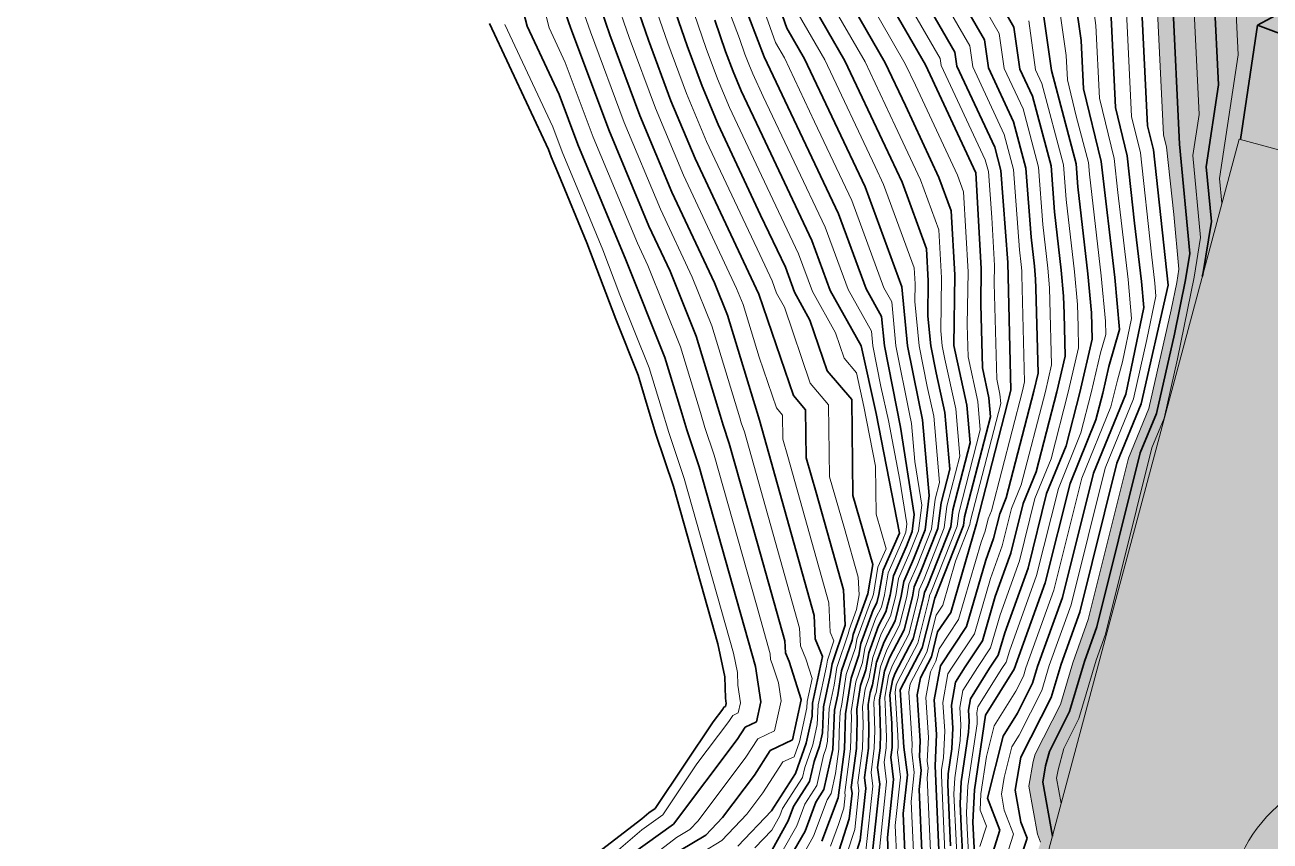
# Model space of a CAD drawing. Header units: millimetres. Extents: x -859836 to 307983, y -308065 to 649894.
# Drawn here: x -159393 to -46327, y 401735 to 475826 of the extents above; entities that cross this region are included whole.
import ezdxf

# ---------------------------------------------------------------- set-up
doc = ezdxf.new("R2010")
doc.units = ezdxf.units.MM
for name, color, linetype, lineweight in [('A-ANNO-NOTE', 131, 'Continuous', 9), ('A-DETL-GENF', 92, 'Continuous', 9), ('A-DETL-MBND', 5, 'Continuous', 9), ('A-DETL-THIN', 151, 'Continuous', 9), ('C-TOPO', 7, 'Continuous', 9), ('C-TOPO-MAJR', 7, 'Continuous', 35), ('C-TOPO-MINR', 7, 'Continuous', 9)]:
    doc.layers.add(name, color=color, linetype=linetype, lineweight=lineweight)

# ---------------------------------------------------------------- blocks, each defined once
blk = doc.blocks.new('tag ten be - tag ten be-1821118-BỐ TRÍ BÈ PIN PA2')
at = {"layer": 'A-ANNO-NOTE'}
for start, end in [(360, 180), (180, 360)]:
    blk.add_arc((0, 0), 4, start, end, dxfattribs=at)

msp = doc.modelspace()

# ---------------------------------------------------------------- hatches: boundary and pattern name
at = {"layer": 'A-DETL-GENF'}
msp.add_hatch(color=8, dxfattribs=at).paths.add_polyline_path([(-19570, 300160), (19771, 446981), (-49147, 465447), (-77617, 359195), (-96189, 364172), (-101365, 344853), (-117849, 349270), (-123543, 328019), (-20466, 300400)])
at = {"layer": 'A-DETL-MBND', "transparency": 33554585}
h = msp.add_hatch(color=1, dxfattribs=at)
h.paths.add_polyline_path([(-759872, -147838), (-751409, -147225), (-749609, -147143), (-733854, -145290), (-730653, -145570), (-721745, -145172), (-720814, -144887), (-719370, -144842), (-700946, -141995), (-695529, -141498), (-691142, -140868), (-678862, -139709), (-676064, -138561), (-673339, -137902), (-666588, -136592), (-665513, -135889), (-664558, -135218), (-662197, -133772), (-661519, -132852), (-659949, -130928), (-651084, -125443), (-650822, -125228), (-650213, -124939), (-646382, -122722), (-642214, -121295), (-640352, -120839), (-632919, -116639), (-632407, -116545), (-631232, -115977), (-624031, -110102), (-618435, -105784), (-615716, -103869), (-610671, -99638), (-609303, -97431), (-608187, -95168), (-606545, -92038), (-605546, -89814), (-602862, -83094), (-597357, -72506), (-595184, -69076), (-591888, -62294), (-588957, -58521), (-588686, -57663), (-586782, -51788), (-586421, -50671), (-585891, -49261), (-584837, -42142), (-583168, -34750), (-583236, -29503), (-581474, -24626), (-579291, -20446), (-577288, -10529), (-577844, -8379), (-576716, -5129), (-576923, -622), (-576761, 3433), (-577514, 8400), (-584433, 17478), (-591451, 26894), (-592059, 27631), (-594253, 29365), (-596698, 31520), (-606682, 39522), (-614114, 48456), (-617877, 53657), (-619367, 54812), (-621388, 57245), (-626371, 64609), (-630225, 76139), (-631882, 80641), (-631321, 82021), (-631047, 88615), (-629216, 99080), (-628971, 99848), (-627656, 101469), (-625202, 104951), (-622310, 108328), (-621916, 108853), (-618287, 112790), (-616954, 119597), (-611965, 123985), (-607391, 123672), (-603528, 125761), (-599346, 128280), (-596175, 130112), (-593901, 131920), (-587341, 139484), (-579017, 149394), (-573792, 168423), (-559581, 167597), (-555765, 171191), (-554261, 171958), (-551262, 173126), (-545079, 176205), (-536568, 178750), (-529133, 181370), (-526344, 189128), (-597518, 189128), (-597518, 207194), (-600686, 199575), (-609478, 188948), (-615919, 179175), (-616544, 177848), (-622914, 167950), (-630994, 157392), (-633191, 154309), (-645163, 133248), (-651286, 125168), (-651764, 119294), (-657364, 118029), (-668886, 104497), (-672322, 98230), (-678809, 91777), (-686744, 84898), (-689449, 82017), (-695207, 77404), (-695380, 71893), (-694273, 69271), (-689492, 45636), (-683652, 33844), (-677737, 19772), (-662028, -2904), (-651984, -24980), (-650691, -30222), (-651908, -42347), (-653635, -63919), (-656698, -68818), (-662024, -76036), (-666896, -86650), (-667567, -88913), (-681751, -105555), (-682213, -106748), (-682594, -107406), (-685917, -108622), (-692036, -110612), (-701719, -112727), (-713390, -117126), (-713858, -117303), (-715899, -118114), (-726309, -122425), (-732752, -123814), (-746954, -124818), (-750353, -125277), (-753407, -127865), (-764669, -132928), (-770641, -133394), (-784358, -129387), (-766211, -147534), (-765162, -147452), (-761763, -147700)])
h.paths.add_polyline_path([(-165073, -63985), (-152433, -63128), (-147212, -62558), (-145468, -61769), (-136004, -54982), (-133768, -53767), (-129949, -51511), (-119584, -45141), (-108212, -38110), (-106147, -37513), (-103534, -36430), (-95440, -33679), (-85435, -28121), (-81217, -27620), (-70310, -23490), (-69569, -23057), (-66354, -22120), (-63531, -20738), (-60354, -18737), (-51173, -14112), (-47726, -11549), (-46080, -8030), (-42098, 1247), (-71582, -3952), (-102491, 171344), (-31433, 183873), (-10665, 66090), (-8344, 71188), (-5480, 80840), (-4976, 82926), (-4345, 84088), (-2338, 91567), (-1942, 95428), (-648, 97607), (-1071, 98220), (-2510, 100800), (-3468, 101999), (-4531, 105589), (-4872, 106391), (-4883, 106838), (-4266, 108209), (-3836, 109670), (-3397, 110774), (-3406, 111243), (-3028, 112006), (-3263, 112804), (-5003, 115819), (-4795, 118868), (-5263, 125250), (-6517, 126820), (-6835, 127207), (-7506, 127369), (-7948, 127596), (-9992, 128520), (-10488, 129121), (-11669, 131806), (-11797, 132101), (-12046, 133135), (-12559, 133970), (-14267, 135969), (-16205, 140122), (-18451, 143457), (-18982, 145256), (-19057, 146525), (-18964, 150253), (-18988, 154876), (-19576, 155921), (-19786, 160906), (-20496, 162914), (-20826, 165369), (-20799, 166915), (-20107, 172970), (-19517, 173820), (-19312, 174558), (-18670, 176101), (-17060, 179067), (-15517, 180705), (-13911, 185702), (-4262, 188301), (-1645, 188923), (-105, 188210), (8503, 183584), (10926, 183912), (12005, 184043), (13640, 184361), (15131, 185109), (17172, 186245), (21649, 186967), (26966, 189922), (27822, 190382), (28403, 191056), (32119, 193617), (35169, 195832), (37685, 197143), (44902, 200225), (45756, 200160), (48502, 199127), (50290, 198574), (51191, 198365), (51921, 198324), (52221, 198344), (54759, 197846), (56032, 196790), (56464, 196469), (57692, 196367), (59108, 196361), (60941, 197154), (66233, 199839), (70130, 201192), (73048, 200979), (76924, 206128), (82127, 208080), (85344, 208780), (86075, 208372), (88573, 207914), (89729, 206890), (91276, 205317), (93776, 203937), (94137, 202344), (94391, 199786), (122336, 197831), (121797, 189716), (125647, 199482), (126089, 201383), (126324, 204787), (126905, 208036), (127554, 210427), (128482, 214073), (128746, 220996), (128473, 222544), (126624, 223852), (126936, 229764), (121612, 232554), (119877, 233364), (114690, 236608), (111762, 238823), (110636, 246522), (110029, 247546), (108783, 253509), (107371, 255011), (105531, 255323), (97841, 258447), (94527, 260036), (90352, 264357), (89017, 265316), (86132, 267662), (83932, 268416), (81219, 269590), (78181, 270815), (77485, 271254), (76016, 271688), (70070, 272996), (65720, 273763), (60235, 273305), (58972, 273395), (52899, 270581), (50487, 269940), (48782, 269681), (44888, 271379), (44155, 271664), (36008, 276151), (32279, 278102), (30572, 279889), (26209, 282046), (25647, 282628), (25305, 282619), (16014, 287701), (12948, 288678), (12218, 290013), (5109, 293561), (1173, 293491), (996, 295848), (-846, 297677), (-3706, 301772), (-4254, 303671), (-5166, 310755), (-5514, 312595), (-5824, 313912), (-11263, 323566), (-11006, 329168), (-11128, 331667), (-19570, 300160), (-119951, 327057), (-119803, 323213), (-126677, 316885), (-131916, 309583), (-138039, 307127), (-139811, 306218), (-145009, 304770), (-152454, 299923), (-155529, 293631), (-156974, 291356), (-164244, 289138), (-169538, 285729), (-171473, 283227), (-175794, 279460), (-179077, 276921), (-181978, 270226), (-183799, 266060), (-186962, 261812), (-188195, 260364), (-189518, 257544), (-192219, 254304), (-192584, 253707), (-193666, 250905), (-195467, 243388), (-196196, 242827), (-194515, 241920), (-193117, 240272), (-191870, 238552), (-189445, 238099), (-187379, 238829), (-181196, 237496), (-175260, 234188), (-174712, 233864), (-173921, 232781), (-172965, 231563), (-172393, 230212), (-171401, 229395), (-170346, 228036), (-168731, 226171), (-166947, 224795), (-166149, 223746), (-163251, 221790), (-159390, 213002), (-157244, 207107), (-158125, 203750), (-158684, 200374), (-157805, 198095), (-156223, 195786), (-156238, 193540), (-155648, 190949), (-154491, 184489), (-154880, 182143), (-154447, 180199), (-153070, 178898), (-149834, 176505), (-139965, 171530), (-138126, 170600), (-129357, 164765), (-128806, 164582), (-125625, 162125), (-121962, 159155), (-118169, 147987), (-115529, 142356), (-110100, 136364), (-104170, 130983), (-102874, 130179), (-102493, 125049), (-102587, 124307), (-102565, 123298), (-101236, 116731), (-101075, 108354), (-100903, 103207), (-100752, 100763), (-102347, 94828), (-103663, 92538), (-105020, 75873), (-113779, 78871), (-115927, 80336), (-116767, 79773), (-118030, 78279), (-120019, 71407), (-121727, 70570), (-124911, 67739), (-132123, 62869), (-134503, 61669), (-142143, 63655), (-144511, 65162), (-146330, 66255), (-93930, -25754), (-156629, -61462), (-204703, 22951), (-203169, 15882), (-200858, 9097), (-201011, 7340), (-201672, 4283), (-201800, 3453), (-202205, -1962), (-203074, -4336), (-205085, -7779), (-205398, -8805), (-204303, -12916), (-199204, -23507), (-197559, -24806), (-188446, -36297), (-186232, -39786), (-180001, -45528), (-178692, -50309), (-178316, -54011), (-176500, -58311), (-174921, -60229), (-168457, -62865), (-166443, -63531)])
h.paths.add_polyline_path([(-36382, 9575), (-36325, 9655), (-34497, 11838), (-31400, 15158), (-30158, 17103), (-28972, 19503), (-28725, 20204), (-24454, 28194), (-23969, 29653), (-22045, 35862), (-19945, 43004), (-18884, 49386), (-18505, 51142), (-18308, 51427), (-16088, 53703), (-14034, 56286), (-13124, 58389), (-12183, 60477), (-11466, 63512), (-44854, 57625), (-36383, 9584)])
h.paths.add_polyline_path([(-209307, 23977), (-205832, 24933), (-214036, 39337), (-155029, 72942), (-156196, 75860), (-157267, 77483), (-160083, 79252), (-162327, 81007), (-168562, 82322), (-171974, 82266), (-174895, 81970), (-178745, 82443), (-179832, 82459), (-182806, 83026), (-187870, 82820), (-190987, 82764), (-196740, 84867), (-206215, 90085), (-217797, 93191), (-220523, 94762), (-239193, 68099), (-236586, 66371), (-231472, 54327), (-229323, 51595), (-228392, 47968), (-224245, 38986), (-223941, 37016), (-223700, 36083), (-223413, 35510), (-223235, 34196), (-219932, 30913), (-219720, 30002), (-218890, 29933), (-218583, 30355), (-217413, 29932), (-217322, 28983), (-216667, 27680), (-215596, 26462), (-211752, 24276), (-211629, 24261)])
h.paths.add_polyline_path([(-104493, 32511), (-108740, 34478), (-111033, 34745), (-118279, 38197), (-121109, 39560), (-122686, 40146), (-124886, 42576), (-127774, 45075), (-127284, 49019), (-127353, 51467), (-126249, 53628), (-124638, 56522), (-122874, 56919), (-121333, 61662), (-118149, 64493), (-116851, 64289), (-109895, 61749), (-101431, 62897), (-97222, 57624), (-96994, 51839), (-95461, 45135), (-95182, 39024), (-97809, 35660), (-102505, 32673), (-103546, 32588)])
h.paths.add_polyline_path([(113952, 54850), (115144, 57676), (119371, 59200), (123981, 58308), (134122, 70221), (135206, 75484), (130794, 79482), (129640, 81238), (129018, 81691), (127052, 82907), (123829, 87412), (118436, 89438), (114649, 87913), (114523, 86104), (79787, 88533), (80974, 86559), (82982, 83414), (85870, 80693), (86415, 79732), (87156, 79254), (93254, 77937), (101112, 77088), (101690, 76657), (110303, 71926), (111655, 70038), (112330, 66003), (112029, 63955), (112025, 61722), (110833, 58895), (111202, 55882), (113573, 54992)])
h.paths.add_polyline_path([(46473, 90893), (46450, 90966), (46450, 90942)])
h.paths.add_polyline_path([(114914, 91699), (116742, 96586), (117222, 99339), (116281, 100813), (115714, 103134), (115083, 94112)])
h.paths.add_polyline_path([(77815, 91772), (81254, 140961), (77947, 134003), (77391, 132850), (76263, 127858), (75504, 126378), (70686, 116776), (69491, 114040), (69325, 112455), (69905, 111212), (72496, 104740), (73767, 102718), (74214, 102059), (75304, 98529), (75680, 97769), (77652, 92229)])
h.paths.add_polyline_path([(-430559, 174792), (-396358, 223636), (-410299, 232491), (-417613, 235355), (-425156, 238606), (-444149, 250578), (-452510, 252436), (-452510, 191303), (-451929, 191053), (-450916, 184024), (-444554, 181215), (-442283, 180124), (-434174, 176436)])
h.paths.add_polyline_path([(-462933, 188895), (-462489, 189128), (-463513, 189128)])
h.paths.add_polyline_path([(20902, 189411), (-15527, 199172), (-17080, 193377), (-157146, 230908), (-144206, 279204), (-133097, 276228), (-125333, 305205), (85106, 248818), (77341, 219841), (66233, 222817), (60021, 199635), (26079, 208730), (21836, 192894)])
h.paths.add_polyline_path([(-305163, 308526), (-297168, 312758), (-330807, 321772), (-305961, 308938)])
h.paths.add_polyline_path([(-101365, 344853), (-99267, 352685), (-106132, 348019), (-107260, 346432), (-107015, 346367)])
h.paths.add_polyline_path([(-77617, 359195), (-72055, 379953), (-74944, 376393), (-78127, 372078), (-79002, 371144), (-83284, 366025), (-86114, 364172), (-90178, 362561), (-78095, 359323)])
h.paths.add_polyline_path([(-70949, 384081), (-49147, 465447), (10755, 449396), (10427, 451476), (10340, 452557), (9561, 454240), (5848, 461010), (3088, 465731), (3916, 466341), (3829, 466873), (4301, 472115), (5273, 480727), (5235, 481311), (1254, 490409), (398, 499801), (248, 500675), (1538, 508051), (2399, 515172), (5336, 526780), (6042, 528818), (11319, 535892), (14764, 542803), (21028, 556609), (22026, 559450), (25679, 567225), (23762, 595967), (26857, 602002), (42608, 602571), (44738, 607162), (48181, 613963), (49550, 615647), (53154, 622325), (47956, 649894), (47874, 649894), (42817, 647426), (40858, 646138), (35158, 640491), (29786, 634475), (27764, 633773), (23010, 631806), (12648, 627092), (6576, 623443), (5459, 622546), (3132, 622423), (937, 621697), (-3757, 621182), (-10336, 620725), (-17509, 618636), (-20466, 617651), (-26978, 615727), (-29360, 614862), (-36198, 612616), (23495, 596621), (-6839, 483415), (-62468, 498321), (-61154, 491830), (-59928, 489468), (-56843, 481884), (-56752, 481249), (-55996, 465839), (-55728, 464742), (-55062, 458604), (-54604, 453643), (-54849, 452204), (-55585, 448717), (-57347, 441004), (-59178, 436511), (-62836, 421846), (-64420, 417337), (-65373, 414138), (-67663, 409612), (-67833, 408961), (-68221, 406728), (-67446, 402371), (-67164, 401641), (-67454, 400728), (-68102, 398277), (-69211, 394395), (-69530, 393435), (-70271, 388744), (-70595, 386619)])
h.paths.add_polyline_path([(-72390, 518021), (-67541, 536118), (-118601, 549800), (-111350, 544573), (-102792, 541248), (-98322, 538930), (-89693, 534294), (-86179, 534292), (-80614, 527648), (-74938, 522052), (-72698, 518856)])
h.paths.add_polyline_path([(-136180, 559285), (-135118, 563249), (-136667, 559600)])
h.paths.add_polyline_path([(-54600, 584415), (-47886, 609472), (-50553, 609641), (-55313, 609698), (-62008, 606325), (-64948, 609251), (-80643, 608301), (-83770, 607896), (-87388, 606897), (-94432, 606828), (-97621, 607514), (-101540, 606576), (-111704, 601349), (-115028, 602044), (-116464, 600991), (-56960, 585047)])
h.paths.add_polyline_path([(-105893, 632098), (-77034, 642660), (-60117, 645580), (-52045, 639137), (-36907, 649894), (-98339, 649894), (-105228, 633665)])

# ---------------------------------------------------------------- linework, layer by layer
at = {"layer": 'A-DETL-THIN'}
for p, q in [((-49147, 465447), (-77617, 359195)), ((19771, 446981), (-49147, 465447))]:
    msp.add_line(p, q, dxfattribs=at)
at = {"layer": 'C-TOPO', "lineweight": 35}
for p, q in [((-111852, 464516), (-117211, 475959)), ((-111599, 463836), (-111852, 464516)), ((-110944, 462265), (-111599, 463836)), ((-108366, 456030), (-110944, 462265)), ((-105746, 449106), (-108366, 456030)), ((-103712, 444019), (-105746, 449106)), ((-102877, 441276), (-103712, 444019)), ((-102092, 438688), (-102877, 441276)), ((-100486, 433922), (-102092, 438688)), ((-96463, 419649), (-100486, 433922)), ((-95846, 416635), (-96463, 419649)), ((-95778, 414704), (-95846, 416635)), ((-96026, 413709), (-95918, 413878)), ((-95918, 413878), (-95766, 413948)), ((-95706, 414222), (-95778, 414704)), ((-95766, 413948), (-95706, 414222)), ((-96893, 412557), (-96026, 413709)), ((-102171, 404694), (-96893, 412557)), ((-108599, 399725), (-103378, 403743)), ((-103378, 403743), (-102738, 404288)), ((-102738, 404288), (-102171, 404694))]:
    msp.add_line(p, q, dxfattribs=at)
at = {"layer": 'C-TOPO-MAJR'}
for p, q in [((-47465, 475793), (-24581, 488169)), ((-97498, 486612), (-92262, 472923)), ((-105704, 482919), (-102774, 474431)), ((-84062, 483373), (-77618, 472206)), ((-115449, 482135), (-113801, 475717)), ((-112201, 482396), (-109809, 475509)), ((-79774, 481721), (-74941, 473345)), ((-55404, 482616), (-54540, 465005)), ((-92145, 480999), (-90212, 475536)), ((-86112, 480761), (-81279, 472385)), ((-101223, 479587), (-99270, 473928)), ((-75485, 480069), (-72263, 474485)), ((-58100, 479881), (-57451, 466673)), ((-107734, 479151), (-106279, 474933)), ((-71197, 478417), (-69586, 475625)), ((-51435, 479204), (-51002, 470399)), ((-88162, 478148), (-84940, 472565)), ((-64033, 478227), (-63491, 474412)), ((-60795, 477147), (-60363, 468341)), ((-96742, 476255), (-95766, 473426)), ((-66909, 476764), (-66186, 471677)), ((-113801, 475717), (-110888, 469498)), ((-109809, 475509), (-109789, 475433)), ((-109789, 475433), (-109754, 475359)), ((-109754, 475359), (-106376, 466290)), ((-106279, 474933), (-103554, 467617)), ((-90212, 475536), (-88601, 472744)), ((-69586, 475625), (-69044, 471810)), ((-47465, 475793), (-49018, 465412)), ((-12912, 462909), (-47465, 475793)), ((-102774, 474431), (-100731, 468943)), ((-99270, 473928), (-97908, 470270)), ((-72263, 474485), (-71902, 471942)), ((-63491, 474412), (-63275, 470009)), ((-95766, 473426), (-95085, 471597)), ((-92262, 472923), (-85515, 458684)), ((-88601, 472744), (-83102, 461116)), ((-74941, 473345), (-74760, 472074)), ((-95085, 471597), (-94357, 469852)), ((-84940, 472565), (-81274, 464813)), ((-81279, 472385), (-79446, 468509)), ((-77618, 472206), (-73047, 462406)), ((-74760, 472074), (-71332, 464724)), ((-71902, 471942), (-69616, 467042)), ((-69044, 471810), (-67901, 469360)), ((-66186, 471677), (-63946, 463224)), ((-51002, 470399), (-52120, 462931)), ((-110888, 469498), (-109199, 464963)), ((-97908, 470270), (-96451, 466780)), ((-94357, 469852), (-92426, 465745)), ((-67901, 469360), (-66221, 463019)), ((-63275, 470009), (-61670, 463428)), ((-100731, 468943), (-98546, 463708)), ((-79446, 468509), (-76398, 461976)), ((-60363, 468341), (-59294, 463954)), ((-103554, 467617), (-100641, 460636)), ((-69616, 467042), (-68496, 462815)), ((-106376, 466290), (-102735, 457564)), ((-96451, 466780), (-92591, 458567)), ((-57451, 466673), (-56917, 464479)), ((-109199, 464963), (-104830, 454492)), ((-92426, 465745), (-87929, 456252)), ((-81274, 464813), (-79750, 461546)), ((-71332, 464724), (-70771, 462611)), ((-54540, 465005), (-53623, 455089)), ((-98546, 463708), (-92756, 451389)), ((-59294, 463954), (-58628, 457816)), ((-56917, 464479), (-55585, 452204)), ((-70771, 462611), (-70152, 454257)), ((-68496, 462815), (-68032, 456550)), ((-66221, 463019), (-65911, 458843)), ((-63946, 463224), (-63791, 461135)), ((-61670, 463428), (-60440, 452889)), ((-52120, 462931), (-51661, 457973)), ((-79750, 461546), (-77527, 455493)), ((-76398, 461976), (-75287, 458950)), ((-73047, 462406), (-72556, 453702)), ((-100641, 460636), (-96781, 452423)), ((-83102, 461116), (-79767, 452036)), ((-63791, 461135), (-62868, 453231)), ((-92591, 458567), (-90342, 453820)), ((-85515, 458684), (-83014, 451874)), ((-75287, 458950), (-74960, 453147)), ((-65911, 458843), (-65296, 453573)), ((-51661, 457973), (-52450, 453163)), ((-102735, 457564), (-100805, 453458)), ((-58628, 457816), (-58013, 452546)), ((-87929, 456252), (-86262, 451712)), ((-68032, 456550), (-67724, 453915)), ((-77527, 455493), (-77364, 452592)), ((-53623, 455089), (-54017, 452684)), ((-104830, 454492), (-101293, 445646)), ((-100805, 453458), (-98447, 447560)), ((-90342, 453820), (-89509, 451551)), ((-72556, 453702), (-72597, 450484)), ((-70152, 454257), (-69859, 442654)), ((-67724, 453915), (-67616, 452734)), ((-65296, 453573), (-65081, 451211)), ((-96781, 452423), (-95602, 449474)), ((-77364, 452592), (-77405, 449374)), ((-74960, 453147), (-75042, 446711)), ((-67616, 452734), (-67596, 451934)), ((-62868, 453231), (-62545, 449688)), ((-60440, 452889), (-60009, 448165)), ((-58013, 452546), (-57797, 450185)), ((-54017, 452684), (-55011, 447740)), ((-52450, 453163), (-52485, 452990)), ((-92756, 451389), (-89616, 442184)), ((-89509, 451551), (-88105, 449037)), ((-86262, 451712), (-83453, 446686)), ((-83014, 451874), (-81610, 449361)), ((-79767, 452036), (-79248, 446698)), ((-67596, 451934), (-67401, 444198)), ((-65081, 451211), (-65040, 449610)), ((-55585, 452204), (-58043, 441443)), ((-72597, 450484), (-72451, 444682)), ((-57797, 450185), (-59436, 442320)), ((-95602, 449474), (-92697, 439933)), ((-88105, 449037), (-86535, 444435)), ((-81610, 449361), (-81351, 446692)), ((-77405, 449374), (-77145, 446704)), ((-65040, 449610), (-64942, 445742)), ((-62545, 449688), (-62484, 447287)), ((-60009, 448165), (-60960, 444803)), ((-55011, 447740), (-56650, 440565)), ((-98447, 447560), (-96269, 440404)), ((-83453, 446686), (-82099, 440561)), ((-81351, 446692), (-79879, 439298)), ((-79248, 446698), (-78267, 441769)), ((-77145, 446704), (-76654, 444240)), ((-75042, 446711), (-73867, 441311)), ((-62484, 447287), (-63605, 442453)), ((-101293, 445646), (-99841, 440875)), ((-64942, 445742), (-65690, 442520)), ((-86535, 444435), (-84319, 441823)), ((-72451, 444682), (-71863, 441982)), ((-60960, 444803), (-61521, 442387)), ((-76654, 444240), (-75871, 440640)), ((-67401, 444198), (-67775, 442587)), ((-89616, 442184), (-88508, 440878)), ((-69859, 442654), (-72994, 430532)), ((-67775, 442587), (-70282, 432890)), ((-65690, 442520), (-67571, 435247)), ((-63605, 442453), (-64859, 437605)), ((-59436, 442320), (-62367, 435131)), ((-61521, 442387), (-62148, 439962)), ((-84319, 441823), (-84226, 433109)), ((-78267, 441769), (-77875, 439969)), ((-73867, 441311), (-73567, 437873)), ((-71863, 441982), (-71713, 440263)), ((-58043, 441443), (-60241, 436051)), ((-99841, 440875), (-99290, 439059)), ((-96269, 440404), (-95993, 439496)), ((-92697, 439933), (-87727, 422220)), ((-88508, 440878), (-88461, 436521)), ((-82099, 440561), (-79990, 429697)), ((-77875, 439969), (-77276, 433092)), ((-75871, 440640), (-75422, 435483)), ((-71713, 440263), (-74065, 431172)), ((-62148, 439962), (-64492, 434211)), ((-56650, 440565), (-58116, 436971)), ((-99290, 439059), (-98163, 435715)), ((-95993, 439496), (-95430, 437824)), ((-79879, 439298), (-78633, 431395)), ((-95430, 437824), (-92875, 428762)), ((-73567, 437873), (-75135, 431812)), ((-64859, 437605), (-66618, 433292)), ((-88461, 436521), (-87549, 433391)), ((-58116, 436971), (-62055, 421178)), ((-98163, 435715), (-93053, 417591)), ((-75422, 435483), (-76205, 432452)), ((-60241, 436051), (-63618, 422514)), ((-67571, 435247), (-68743, 432372)), ((-64492, 434211), (-66743, 425187)), ((-62367, 435131), (-65180, 423851)), ((-87549, 433391), (-85064, 424535)), ((-84226, 433109), (-82401, 426849)), ((-77276, 433092), (-77658, 429976)), ((-66618, 433292), (-68306, 426523)), ((-76205, 432452), (-76492, 430115)), ((-70282, 432890), (-70869, 431452)), ((-68743, 432372), (-69869, 427860)), ((-78633, 431395), (-78824, 429836)), ((-75135, 431812), (-75326, 430254)), ((-74065, 431172), (-74160, 430393)), ((-70869, 431452), (-71431, 429196)), ((-79990, 429697), (-81464, 426338)), ((-78824, 429836), (-79347, 428514)), ((-77658, 429976), (-78704, 427331)), ((-76492, 430115), (-78061, 426148)), ((-75326, 430254), (-77418, 424965)), ((-74160, 430393), (-76775, 423781)), ((-72994, 430532), (-75332, 422493)), ((-92875, 428762), (-90390, 419906)), ((-71431, 429196), (-72136, 427233)), ((-79347, 428514), (-80526, 425827)), ((-69869, 427860), (-71278, 423934)), ((-82401, 426849), (-82860, 424184)), ((-81464, 426338), (-81846, 424117)), ((-78704, 427331), (-79588, 425315)), ((-72136, 427233), (-73890, 421204)), ((-68306, 426523), (-70420, 420636)), ((-80526, 425827), (-80831, 424050)), ((-79588, 425315), (-79817, 423983)), ((-78061, 426148), (-78650, 424804)), ((-66743, 425187), (-69563, 417337)), ((-85064, 424535), (-84909, 421332)), ((-82860, 424184), (-84195, 420495)), ((-81846, 424117), (-82034, 423368)), ((-80831, 424050), (-81209, 422552)), ((-78650, 424804), (-78803, 423916)), ((-77713, 424293), (-77789, 423849)), ((-77418, 424965), (-77713, 424293)), ((-82034, 423368), (-82368, 422732)), ((-79817, 423983), (-80383, 421736)), ((-78803, 423916), (-79558, 420920)), ((-77789, 423849), (-78732, 420104)), ((-76775, 423781), (-77907, 419288)), ((-71278, 423934), (-72447, 419915)), ((-65180, 423851), (-67436, 417570)), ((-87727, 422220), (-87624, 420085)), ((-82368, 422732), (-83481, 419658)), ((-81209, 422552), (-81876, 421281)), ((-80383, 421736), (-81384, 419829)), ((-75332, 422493), (-76515, 420719)), ((-63618, 422514), (-65309, 417804)), ((-84909, 421332), (-86098, 417835)), ((-81876, 421281), (-82766, 418821)), ((-79558, 420920), (-80892, 418377)), ((-76515, 420719), (-77081, 418472)), ((-73890, 421204), (-76256, 417656)), ((-70420, 420636), (-71005, 418626)), ((-62055, 421178), (-63183, 418038)), ((-90390, 419906), (-90339, 418838)), ((-87624, 420085), (-86959, 418490)), ((-84286, 419977), (-85237, 417179)), ((-84195, 420495), (-84286, 419977)), ((-83481, 419658), (-83663, 418622)), ((-81384, 419829), (-82052, 417985)), ((-78732, 420104), (-80400, 416926)), ((-72447, 419915), (-74025, 417549)), ((-90339, 418838), (-90006, 418041)), ((-86959, 418490), (-87867, 414248)), ((-83663, 418622), (-84377, 416523)), ((-82766, 418821), (-83040, 417267)), ((-80892, 418377), (-81337, 417148)), ((-77907, 419288), (-79908, 415474)), ((-77081, 418472), (-78082, 416565)), ((-71005, 418626), (-71794, 417443)), ((-93053, 417591), (-92576, 414378)), ((-90006, 418041), (-88900, 414599)), ((-86098, 417835), (-86267, 416758)), ((-83040, 417267), (-83516, 415868)), ((-82052, 417985), (-82417, 415912)), ((-76256, 417656), (-76816, 414548)), ((-74025, 417549), (-74897, 416157)), ((-71794, 417443), (-73537, 414658)), ((-69563, 417337), (-72178, 413159)), ((-67436, 417570), (-67887, 416057)), ((-65309, 417804), (-66211, 414778)), ((-63183, 418038), (-64535, 413499)), ((-86267, 416758), (-86872, 413930)), ((-85237, 417179), (-85574, 415025)), ((-84377, 416523), (-84881, 413293)), ((-81337, 417148), (-81794, 414556)), ((-80623, 416311), (-80851, 415015)), ((-80400, 416926), (-80623, 416311)), ((-78082, 416565), (-78362, 415011)), ((-74897, 416157), (-75270, 414085)), ((-85574, 415025), (-85877, 413611)), ((-83516, 415868), (-83852, 413714)), ((-82655, 415212), (-82823, 414135)), ((-82417, 415912), (-82655, 415212)), ((-80851, 415015), (-80683, 412409)), ((-79908, 415474), (-79572, 410261)), ((-78362, 415011), (-78093, 410840)), ((-67887, 416057), (-69261, 413342)), ((-92576, 414378), (-92972, 412553)), ((-88894, 414561), (-89685, 410912)), ((-88900, 414599), (-88894, 414561)), ((-87867, 414248), (-87921, 413074)), ((-86872, 413930), (-86980, 411567)), ((-82823, 414135), (-82758, 412080)), ((-81794, 414556), (-81696, 411474)), ((-76816, 414548), (-76614, 411420)), ((-75270, 414085), (-75136, 411999)), ((-73537, 414658), (-73724, 413622)), ((-66211, 414778), (-68959, 409346)), ((-87921, 413074), (-88453, 410617)), ((-85877, 413611), (-86040, 410059)), ((-84881, 413293), (-84962, 410093)), ((-83852, 413714), (-83820, 412686)), ((-73724, 413622), (-73657, 412579)), ((-72178, 413159), (-73176, 406376)), ((-69261, 413342), (-70569, 411252)), ((-64535, 413499), (-66367, 409878)), ((-93984, 412084), (-94708, 410958)), ((-92972, 412553), (-93984, 412084)), ((-86980, 411567), (-87246, 410338)), ((-83820, 412686), (-83884, 410127)), ((-82758, 412080), (-82806, 410160)), ((-80683, 412409), (-80634, 410867)), ((-75136, 411999), (-75223, 410101)), ((-73701, 411630), (-74366, 407108)), ((-73657, 412579), (-73701, 411630)), ((-94708, 410958), (-100485, 403275)), ((-89685, 410912), (-91710, 409973)), ((-88453, 410617), (-89435, 407862)), ((-81696, 411474), (-81728, 410194)), ((-80634, 410867), (-80650, 410227)), ((-78093, 410840), (-78159, 409417)), ((-76614, 411420), (-76745, 408572)), ((-70569, 411252), (-71986, 405644)), ((-91710, 409973), (-93158, 407722)), ((-87246, 410338), (-87738, 408961)), ((-86040, 410059), (-86844, 406404)), ((-84962, 410093), (-85549, 405675)), ((-83884, 410127), (-84353, 406592)), ((-82806, 410160), (-83158, 407510)), ((-81728, 410194), (-81963, 408427)), ((-80650, 410227), (-80767, 409344)), ((-80767, 409344), (-80518, 407331)), ((-79572, 410261), (-79261, 407745)), ((-78159, 409417), (-78003, 408158)), ((-75223, 410101), (-75556, 407840)), ((-68959, 409346), (-69476, 406367)), ((-66367, 409878), (-66708, 408576)), ((-87738, 408961), (-88140, 407133)), ((-81963, 408427), (-81776, 406917)), ((-76745, 408572), (-76370, 400219)), ((-66708, 408576), (-66966, 407090)), ((-93158, 407722), (-96046, 403880)), ((-89435, 407862), (-91607, 404485)), ((-88140, 407133), (-89588, 404882)), ((-83158, 407510), (-83033, 406503)), ((-80518, 407331), (-81082, 402066)), ((-79261, 407745), (-79636, 404235)), ((-78003, 408158), (-78191, 406404)), ((-75556, 407840), (-75604, 406863)), ((-74366, 407108), (-74463, 405154)), ((-66966, 407090), (-66095, 402195)), ((-86844, 406404), (-87568, 405279)), ((-84291, 406089), (-84542, 403749)), ((-84353, 406592), (-84291, 406089)), ((-83033, 406503), (-83535, 401824)), ((-81776, 406917), (-82528, 399898)), ((-78191, 406404), (-77910, 400139)), ((-75604, 406863), (-75354, 401294)), ((-73176, 406376), (-73322, 403444)), ((-69476, 406367), (-68959, 403462)), ((-89588, 404882), (-90078, 403567)), ((-87568, 405279), (-88549, 402649)), ((-85549, 405675), (-87020, 401730)), ((-74463, 405154), (-74338, 402369)), ((-71986, 405644), (-70859, 402723)), ((-96046, 403880), (-97568, 402278)), ((-91607, 404485), (-94652, 401281)), ((-84542, 403749), (-85491, 400812)), ((-79636, 404235), (-79449, 400058)), ((-100485, 403275), (-104259, 400564)), ((-90078, 403567), (-91548, 400950)), ((-88549, 402649), (-89529, 400904)), ((-73322, 403444), (-73107, 399359)), ((-70859, 402723), (-72019, 399072)), ((-68959, 403462), (-68396, 402001)), ((-97568, 402278), (-99958, 400837)), ((-83535, 401824), (-84009, 400355)), ((-81082, 402066), (-80988, 399978)), ((-74338, 402369), (-74195, 399646)), ((-68396, 402001), (-68976, 400176))]:
    msp.add_line(p, q, dxfattribs=at)
at = {"layer": 'C-TOPO-MINR'}
for p, q in [((-98866, 485996), (-94502, 474589)), ((-85087, 482067), (-79449, 472296)), ((-81918, 482547), (-76280, 472776)), ((-106719, 481035), (-104527, 474682)), ((-103463, 481253), (-101022, 474179)), ((-77630, 480895), (-73602, 473915)), ((-56752, 481249), (-55996, 465839)), ((-53420, 480910), (-52771, 467702)), ((-87137, 479455), (-83110, 472475)), ((-112629, 478822), (-111795, 475575)), ((-73341, 479243), (-70925, 475055)), ((-62595, 478959), (-62143, 475779)), ((-59448, 478514), (-58907, 467507)), ((-108750, 477268), (-108031, 475184)), ((-98983, 477921), (-97518, 473677)), ((-65471, 477496), (-64838, 473045)), ((-49450, 477499), (-49234, 473096)), ((-92203, 476961), (-91237, 474230)), ((-89187, 476842), (-86771, 472654)), ((-68247, 476195), (-67615, 471744)), ((-115807, 475859), (-111455, 466567)), ((-111795, 475575), (-110321, 472428)), ((-108031, 475184), (-104965, 466953)), ((-70925, 475055), (-70473, 471876)), ((-62143, 475779), (-61819, 469175)), ((-104527, 474682), (-102142, 468280)), ((-101022, 474179), (-99319, 469607)), ((-94502, 474589), (-94014, 473175)), ((-91237, 474230), (-90431, 472834)), ((-73602, 473915), (-73331, 472008)), ((-97518, 473677), (-96496, 470933)), ((-94014, 473175), (-93673, 472260)), ((-90431, 472834), (-87682, 467020)), ((-86771, 472654), (-82188, 462964)), ((-76280, 472776), (-76189, 472140)), ((-64838, 473045), (-64730, 470843)), ((-49234, 473096), (-50909, 461894)), ((-110321, 472428), (-107788, 465627)), ((-93673, 472260), (-93309, 471388)), ((-83110, 472475), (-80360, 466661)), ((-79449, 472296), (-78532, 470358)), ((-76189, 472140), (-72189, 463565)), ((-73331, 472008), (-70474, 465883)), ((-70473, 471876), (-68759, 468201)), ((-67615, 471744), (-67044, 470519)), ((-96496, 470933), (-95404, 468316)), ((-93309, 471388), (-92344, 469334)), ((-78532, 470358), (-74723, 462191)), ((-67044, 470519), (-65083, 463122)), ((-64730, 470843), (-63928, 467553)), ((-99319, 469607), (-97499, 465244)), ((-92344, 469334), (-86722, 457468)), ((-102142, 468280), (-99593, 462172)), ((-95404, 468316), (-92509, 462156)), ((-68759, 468201), (-67359, 462917)), ((-61819, 469175), (-60482, 463691)), ((-87682, 467020), (-84309, 459900)), ((-63928, 467553), (-62808, 463326)), ((-58907, 467507), (-58105, 464216)), ((-52771, 467702), (-53330, 463968)), ((-111455, 466567), (-110611, 464300)), ((-104965, 466953), (-101688, 459100)), ((-80360, 466661), (-78074, 461761)), ((-70474, 465883), (-69634, 462713)), ((-55996, 465839), (-55728, 464742)), ((-107788, 465627), (-103783, 456028)), ((-97499, 465244), (-92673, 454978)), ((-55728, 464742), (-55062, 458604)), ((-110611, 464300), (-108426, 459064)), ((-60482, 463691), (-60149, 460622)), ((-58105, 464216), (-57106, 455010)), ((-53330, 463968), (-52642, 456531)), ((-82188, 462964), (-81426, 461331)), ((-72189, 463565), (-71909, 462509)), ((-71909, 462509), (-71599, 458332)), ((-69634, 462713), (-69092, 455404)), ((-67359, 462917), (-66971, 457696)), ((-65083, 463122), (-64851, 459989)), ((-62808, 463326), (-62731, 462282)), ((-99593, 462172), (-94768, 451906)), ((-92509, 462156), (-89136, 455036)), ((-81426, 461331), (-78647, 453765)), ((-78074, 461761), (-76407, 457221)), ((-74723, 462191), (-74167, 460678)), ((-62731, 462282), (-61654, 453060)), ((-50909, 461894), (-50701, 459645)), ((-74167, 460678), (-73758, 453425)), ((-60149, 460622), (-59226, 452717)), ((-108426, 459064), (-106910, 455397)), ((-101688, 459100), (-98793, 452940)), ((-84309, 459900), (-81391, 451955)), ((-64851, 459989), (-64082, 453402)), ((-71599, 458332), (-71354, 453980)), ((-55062, 458604), (-54604, 453646)), ((-86722, 457468), (-84638, 451793)), ((-76407, 457221), (-76162, 452869)), ((-66971, 457696), (-66510, 453744)), ((-103783, 456028), (-102818, 453975)), ((-52642, 456531), (-53233, 452923)), ((-106910, 455397), (-105369, 451324)), ((-92673, 454978), (-91549, 452604)), ((-89136, 455036), (-87885, 451631)), ((-69092, 455404), (-68938, 454086)), ((-57106, 455010), (-56799, 452375)), ((-102818, 453975), (-99870, 446603)), ((-78647, 453765), (-78566, 452314)), ((-73758, 453425), (-73819, 448597)), ((-71354, 453980), (-71375, 452371)), ((-68938, 454086), (-68884, 453496)), ((-68884, 453496), (-68874, 453096)), ((-66510, 453744), (-66348, 451973)), ((-64082, 453402), (-63813, 450450)), ((-54604, 453646), (-54801, 452444)), ((-98793, 452940), (-97024, 448517)), ((-91549, 452604), (-91132, 451470)), ((-78566, 452314), (-78586, 450705)), ((-76162, 452869), (-76223, 448042)), ((-71375, 452371), (-71155, 443668)), ((-68874, 453096), (-68630, 443426)), ((-61654, 453060), (-61277, 448927)), ((-59226, 452717), (-58903, 449175)), ((-56799, 452375), (-56691, 451194)), ((-54801, 452444), (-55298, 449972)), ((-53233, 452923), (-54725, 445507)), ((-105369, 451324), (-102716, 444689)), ((-94768, 451906), (-94179, 450431)), ((-91132, 451470), (-90430, 450213)), ((-87885, 451631), (-85779, 447861)), ((-84638, 451793), (-82532, 448023)), ((-81391, 451955), (-80689, 450699)), ((-66348, 451973), (-66318, 450772)), ((-56691, 451194), (-57510, 447262)), ((-94179, 450431), (-92726, 445661)), ((-90430, 450213), (-88075, 443309)), ((-80689, 450699), (-80299, 446695)), ((-78586, 450705), (-78196, 446701)), ((-66318, 450772), (-66172, 444970)), ((-63813, 450450), (-63762, 448449)), ((-61277, 448927), (-61247, 447726)), ((-58903, 449175), (-59723, 445243)), ((-55298, 449972), (-57347, 441004)), ((-97024, 448517), (-94483, 440169)), ((-85779, 447861), (-84994, 445560)), ((-82532, 448023), (-82402, 446689)), ((-76223, 448042), (-76093, 446708)), ((-73819, 448597), (-73746, 445696)), ((-63762, 448449), (-63713, 446515)), ((-82402, 446689), (-81666, 442992)), ((-80299, 446695), (-79073, 440533)), ((-78196, 446701), (-77460, 443004)), ((-76093, 446708), (-75848, 445475)), ((-61247, 447726), (-61722, 446045)), ((-57510, 447262), (-58740, 441881)), ((-99870, 446603), (-98055, 440640)), ((-92726, 445661), (-91156, 441059)), ((-84994, 445560), (-83886, 444254)), ((-73746, 445696), (-72865, 441647)), ((-63713, 446515), (-64648, 442487)), ((-61722, 446045), (-62563, 442420)), ((-54725, 445507), (-55954, 440127)), ((-102716, 444689), (-101627, 441111)), ((-75848, 445475), (-74869, 440976)), ((-66172, 444970), (-66732, 442554)), ((-59723, 445243), (-60198, 443562)), ((-88075, 443309), (-86413, 441351)), ((-83886, 444254), (-83209, 441192)), ((-71155, 443668), (-70861, 442318)), ((-68630, 443426), (-68817, 442620)), ((-60198, 443562), (-60478, 442353)), ((-81666, 442992), (-80989, 439929)), ((-77460, 443004), (-76873, 440305)), ((-68817, 442620), (-71638, 431711)), ((-70861, 442318), (-70786, 441458)), ((-66732, 442554), (-68927, 434069)), ((-64648, 442487), (-66215, 436426)), ((-62563, 442420), (-63503, 438784)), ((-60478, 442353), (-60792, 441141)), ((-101627, 441111), (-100938, 438841)), ((-91156, 441059), (-90602, 440406)), ((-86413, 441351), (-86343, 434815)), ((-83209, 441192), (-82155, 435760)), ((-74869, 440976), (-74495, 436678)), ((-70786, 441458), (-73529, 430852)), ((-72865, 441647), (-72640, 439068)), ((-60792, 441141), (-63429, 434671)), ((-58740, 441881), (-61304, 435591)), ((-57347, 441004), (-59178, 436511)), ((-98055, 440640), (-97641, 439278)), ((-94483, 440169), (-94345, 439715)), ((-90602, 440406), (-90579, 438227)), ((-80989, 439929), (-79935, 434498)), ((-79073, 440533), (-78877, 439633)), ((-76873, 440305), (-76349, 434288)), ((-55954, 440127), (-57053, 437431)), ((-100938, 438841), (-99530, 434660)), ((-97641, 439278), (-96797, 436769)), ((-94345, 439715), (-94063, 438879)), ((-94063, 438879), (-92786, 434348)), ((-78877, 439633), (-78577, 436195)), ((-72640, 439068), (-74600, 431492)), ((-63503, 438784), (-65555, 433752)), ((-90579, 438227), (-90123, 436662)), ((-96797, 436769), (-92964, 423177)), ((-90123, 436662), (-86396, 423378)), ((-74495, 436678), (-75670, 432132)), ((-59178, 436511), (-62836, 421846)), ((-57053, 437431), (-61274, 420510)), ((-82155, 435760), (-82108, 431403)), ((-78577, 436195), (-77954, 432244)), ((-66215, 436426), (-67680, 432832)), ((-61304, 435591), (-64399, 423182)), ((-99530, 434660), (-95059, 418802)), ((-92786, 434348), (-89059, 421063)), ((-86343, 434815), (-84975, 430120)), ((-79935, 434498), (-79312, 430546)), ((-76349, 434288), (-76741, 432772)), ((-63429, 434671), (-65962, 424519)), ((-68927, 434069), (-69806, 431912)), ((-65555, 433752), (-67525, 425855)), ((-77954, 432244), (-78241, 429906)), ((-76741, 432772), (-77075, 430045)), ((-75670, 432132), (-75909, 430184)), ((-69806, 431912), (-70650, 428528)), ((-67680, 432832), (-69087, 427191)), ((-82108, 431403), (-81196, 428273)), ((-74600, 431492), (-74743, 430323)), ((-73529, 430852), (-73577, 430463)), ((-71931, 430992), (-72213, 429864)), ((-71638, 431711), (-71931, 430992)), ((-84975, 430120), (-83733, 425692)), ((-79407, 429767), (-79669, 429106)), ((-79312, 430546), (-79407, 429767)), ((-78241, 429906), (-79026, 427923)), ((-77075, 430045), (-78383, 426739)), ((-75909, 430184), (-77739, 425556)), ((-74743, 430323), (-77096, 424373)), ((-73577, 430463), (-74884, 427157)), ((-72213, 429864), (-72565, 428883)), ((-79669, 429106), (-80995, 426082)), ((-72565, 428883), (-74611, 421848)), ((-70650, 428528), (-71707, 425584)), ((-81196, 428273), (-81933, 426594)), ((-79026, 427923), (-80057, 425571)), ((-81933, 426594), (-82353, 424151)), ((-78383, 426739), (-79119, 425060)), ((-74884, 427157), (-76054, 423137)), ((-69087, 427191), (-70849, 422285)), ((-83733, 425692), (-83655, 424091)), ((-80995, 426082), (-81339, 424083)), ((-80057, 425571), (-80324, 424016)), ((-77739, 425556), (-78182, 424548)), ((-71707, 425584), (-73169, 420559)), ((-67525, 425855), (-69991, 418986)), ((-83655, 424091), (-83885, 422758)), ((-82353, 424151), (-82447, 423776)), ((-81339, 424083), (-81622, 422960)), ((-80324, 424016), (-80796, 422144)), ((-79119, 425060), (-79310, 423949)), ((-78182, 424548), (-78296, 423882)), ((-77244, 424037), (-77282, 423815)), ((-77096, 424373), (-77244, 424037)), ((-65962, 424519), (-68499, 417454)), ((-92964, 423177), (-91722, 418748)), ((-86396, 423378), (-86267, 420709)), ((-82614, 423458), (-83838, 420077)), ((-82447, 423776), (-82614, 423458)), ((-81622, 422960), (-82122, 422007)), ((-79310, 423949), (-79970, 421328)), ((-78296, 423882), (-79145, 420512)), ((-77282, 423815), (-78319, 419696)), ((-76054, 423137), (-76645, 422250)), ((-64399, 423182), (-66373, 417687)), ((-83885, 422758), (-84552, 420914)), ((-82122, 422007), (-83123, 419240)), ((-80796, 422144), (-81630, 420555)), ((-76645, 422250), (-77494, 418880)), ((-74611, 421848), (-76385, 419187)), ((-70849, 422285), (-71726, 419270)), ((-62836, 421846), (-64246, 417921)), ((-89059, 421063), (-88981, 419462)), ((-86267, 420709), (-85934, 419911)), ((-84598, 420655), (-85668, 417507)), ((-84552, 420914), (-84598, 420655)), ((-79970, 421328), (-81138, 419103)), ((-85934, 419911), (-86529, 418163)), ((-83838, 420077), (-83975, 419299)), ((-81630, 420555), (-82409, 418403)), ((-79145, 420512), (-80646, 417651)), ((-78319, 419696), (-80154, 416200)), ((-73169, 420559), (-75140, 417603)), ((-61274, 420510), (-62119, 418155)), ((-95059, 418802), (-94696, 417029)), ((-91722, 418748), (-91696, 418214)), ((-88981, 419462), (-88483, 418266)), ((-83975, 419299), (-84807, 416851)), ((-83123, 419240), (-83352, 417944)), ((-82409, 418403), (-82729, 416589)), ((-81138, 419103), (-81695, 417566)), ((-77494, 418880), (-78995, 416019)), ((-76385, 419187), (-76668, 418064)), ((-71726, 419270), (-72909, 417496)), ((-69991, 418986), (-70284, 417981)), ((-91696, 418214), (-91530, 417816)), ((-91530, 417816), (-90977, 416095)), ((-88483, 418266), (-87916, 416503)), ((-86613, 417624), (-87369, 414089)), ((-86529, 418163), (-86613, 417624)), ((-85668, 417507), (-85920, 415892)), ((-83352, 417944), (-83946, 416196)), ((-81695, 417566), (-82106, 415234)), ((-80646, 417651), (-80980, 416729)), ((-76668, 418064), (-77169, 417110)), ((-75140, 417603), (-75576, 416906)), ((-72909, 417496), (-74217, 415407)), ((-70678, 417390), (-72858, 413908)), ((-70284, 417981), (-70678, 417390)), ((-68499, 417454), (-68725, 416697)), ((-66373, 417687), (-67049, 415418)), ((-64246, 417921), (-65373, 414138)), ((-62119, 418155), (-63697, 412859)), ((-94696, 417029), (-94656, 415893)), ((-90977, 416095), (-90735, 414469)), ((-87916, 416503), (-88364, 414408)), ((-84807, 416851), (-85228, 414159)), ((-83946, 416196), (-84367, 413503)), ((-82729, 416589), (-83085, 415540)), ((-80980, 416729), (-81323, 414786)), ((-80154, 416200), (-80266, 415892)), ((-77169, 417110), (-77589, 414779)), ((-75576, 416906), (-76043, 414316)), ((-68725, 416697), (-69412, 415339)), ((-94656, 415893), (-94418, 414286)), ((-85920, 415892), (-86374, 413771)), ((-83085, 415540), (-83338, 413925)), ((-82106, 415234), (-82224, 414884)), ((-80266, 415892), (-80380, 415245)), ((-80380, 415245), (-80127, 411335)), ((-78995, 416019), (-79135, 415242)), ((-79135, 415242), (-78833, 410551)), ((-74217, 415407), (-74497, 413853)), ((-69412, 415339), (-71373, 412206)), ((-67049, 415418), (-69110, 411344)), ((-94418, 414286), (-94615, 413374)), ((-90735, 414469), (-91328, 411733)), ((-88391, 413828), (-89056, 410756)), ((-88364, 414408), (-88391, 413828)), ((-87369, 414089), (-87450, 412320)), ((-85228, 414159), (-85379, 413452)), ((-83338, 413925), (-83289, 412383)), ((-82224, 414884), (-82309, 414346)), ((-82309, 414346), (-82227, 411777)), ((-81323, 414786), (-81238, 413482)), ((-77589, 414779), (-77354, 411130)), ((-76043, 414316), (-75875, 411710)), ((-74497, 413853), (-74396, 412289)), ((-72858, 413908), (-72951, 413390)), ((-65373, 414138), (-67663, 409612)), ((-95121, 413139), (-95483, 412576)), ((-94615, 413374), (-95121, 413139)), ((-86374, 413771), (-86510, 410813)), ((-85379, 413452), (-85461, 411676)), ((-84350, 412990), (-84423, 410110)), ((-84367, 413503), (-84350, 412990)), ((-81238, 413482), (-81165, 411170)), ((-72951, 413390), (-72918, 412869)), ((-72918, 412869), (-72939, 412394)), ((-63697, 412859), (-65071, 410143)), ((-95483, 412576), (-98372, 408735)), ((-91328, 411733), (-92847, 411029)), ((-87450, 412320), (-87850, 410478)), ((-85461, 411676), (-85501, 410076)), ((-83289, 412383), (-83345, 410143)), ((-82227, 411777), (-82267, 410177)), ((-75875, 411710), (-75984, 409337)), ((-74396, 412289), (-74462, 410865)), ((-72939, 412394), (-73771, 406742)), ((-71373, 412206), (-72082, 409401)), ((-92847, 411029), (-93933, 409340)), ((-89056, 410756), (-89542, 409396)), ((-87850, 410478), (-88586, 408412)), ((-86510, 410813), (-86643, 410199)), ((-81165, 411170), (-81189, 410210)), ((-80127, 411335), (-80103, 410564)), ((-80103, 410564), (-80111, 410244)), ((-78833, 410551), (-78865, 409839)), ((-77354, 411130), (-77452, 408994)), ((-74462, 410865), (-74961, 407474)), ((-69110, 411344), (-69764, 410299)), ((-93933, 409340), (-98265, 403578)), ((-89542, 409396), (-90573, 408918)), ((-86889, 409510), (-87492, 406769)), ((-86643, 410199), (-86889, 409510)), ((-85501, 410076), (-85794, 407867)), ((-84423, 410110), (-84951, 406134)), ((-83345, 410143), (-83756, 407051)), ((-82267, 410177), (-82560, 407968)), ((-81189, 410210), (-81365, 408885)), ((-80111, 410244), (-80170, 409802)), ((-80170, 409802), (-79889, 407538)), ((-78865, 409839), (-78632, 407952)), ((-75984, 409337), (-76150, 408206)), ((-72082, 409401), (-72581, 406010)), ((-69764, 410299), (-70473, 407495)), ((-67663, 409612), (-67833, 408961)), ((-65071, 410143), (-65582, 408191)), ((-98372, 408735), (-101477, 404110)), ((-90573, 408918), (-92382, 406104)), ((-88586, 408412), (-88788, 407498)), ((-81365, 408885), (-81147, 407124)), ((-77374, 408365), (-77468, 407488)), ((-77452, 408994), (-77374, 408365)), ((-76150, 408206), (-76175, 407718)), ((-67833, 408961), (-68221, 406728)), ((-65582, 408191), (-65711, 407451)), ((-88788, 407498), (-90597, 404684)), ((-85794, 407867), (-86196, 406040)), ((-83756, 407051), (-83662, 406296)), ((-82560, 407968), (-82405, 406710)), ((-81147, 407124), (-81805, 400982)), ((-79889, 407538), (-80359, 403151)), ((-78632, 407952), (-78914, 405319)), ((-77468, 407488), (-77140, 400179)), ((-76175, 407718), (-75862, 400757)), ((-74961, 407474), (-75034, 406008)), ((-70473, 407495), (-70731, 406005)), ((-65711, 407451), (-65302, 405154)), ((-92382, 406104), (-93827, 404183)), ((-87492, 406769), (-88578, 405080)), ((-86196, 406040), (-86558, 405477)), ((-84951, 406134), (-84920, 405882)), ((-83662, 406296), (-84038, 402786)), ((-82405, 406710), (-83031, 400861)), ((-75034, 406008), (-74846, 401832)), ((-73771, 406742), (-73893, 404299)), ((-72581, 406010), (-72654, 404544)), ((-70731, 406005), (-70473, 404553)), ((-68221, 406728), (-67446, 402371)), ((-88578, 405080), (-89314, 403108)), ((-86558, 405477), (-87785, 402189)), ((-84920, 405882), (-85045, 404712)), ((-78914, 405319), (-78679, 400099)), ((-101477, 404110), (-103364, 402754)), ((-93827, 404183), (-96110, 401780)), ((-90843, 404026), (-91577, 402718)), ((-90597, 404684), (-90843, 404026)), ((-85045, 404712), (-85520, 403244)), ((-73893, 404299), (-73830, 402907)), ((-72654, 404544), (-72090, 403084)), ((-70473, 404553), (-69627, 402362)), ((-103364, 402754), (-105499, 400940)), ((-99027, 402777), (-100221, 402056)), ((-98265, 403578), (-99027, 402777)), ((-91577, 402718), (-93100, 401116)), ((-89314, 403108), (-90538, 400927)), ((-85520, 403244), (-86256, 401271)), ((-84038, 402786), (-84750, 400583)), ((-80359, 403151), (-80219, 400018)), ((-73830, 402907), (-73651, 399502)), ((-72090, 403084), (-72671, 401258)), ((-100221, 402056), (-103244, 399745)), ((-96110, 401780), (-99695, 399618)), ((-87785, 402189), (-88519, 400881)), ((-74846, 401832), (-74739, 399789)), ((-69627, 402362), (-70497, 399624)), ((-67446, 402371), (-67164, 401641))]:
    msp.add_line(p, q, dxfattribs=at)

# ---------------------------------------------------------------- block references
at = {"layer": 'A-ANNO-NOTE', "xscale": 3500, "yscale": 3500, "zscale": 3500}
msp.add_blockref('tag ten be - tag ten be-1821118-BỐ TRÍ BÈ PIN PA2', (-36283, 394523), dxfattribs=at)

doc.saveas('drawing.dxf')
